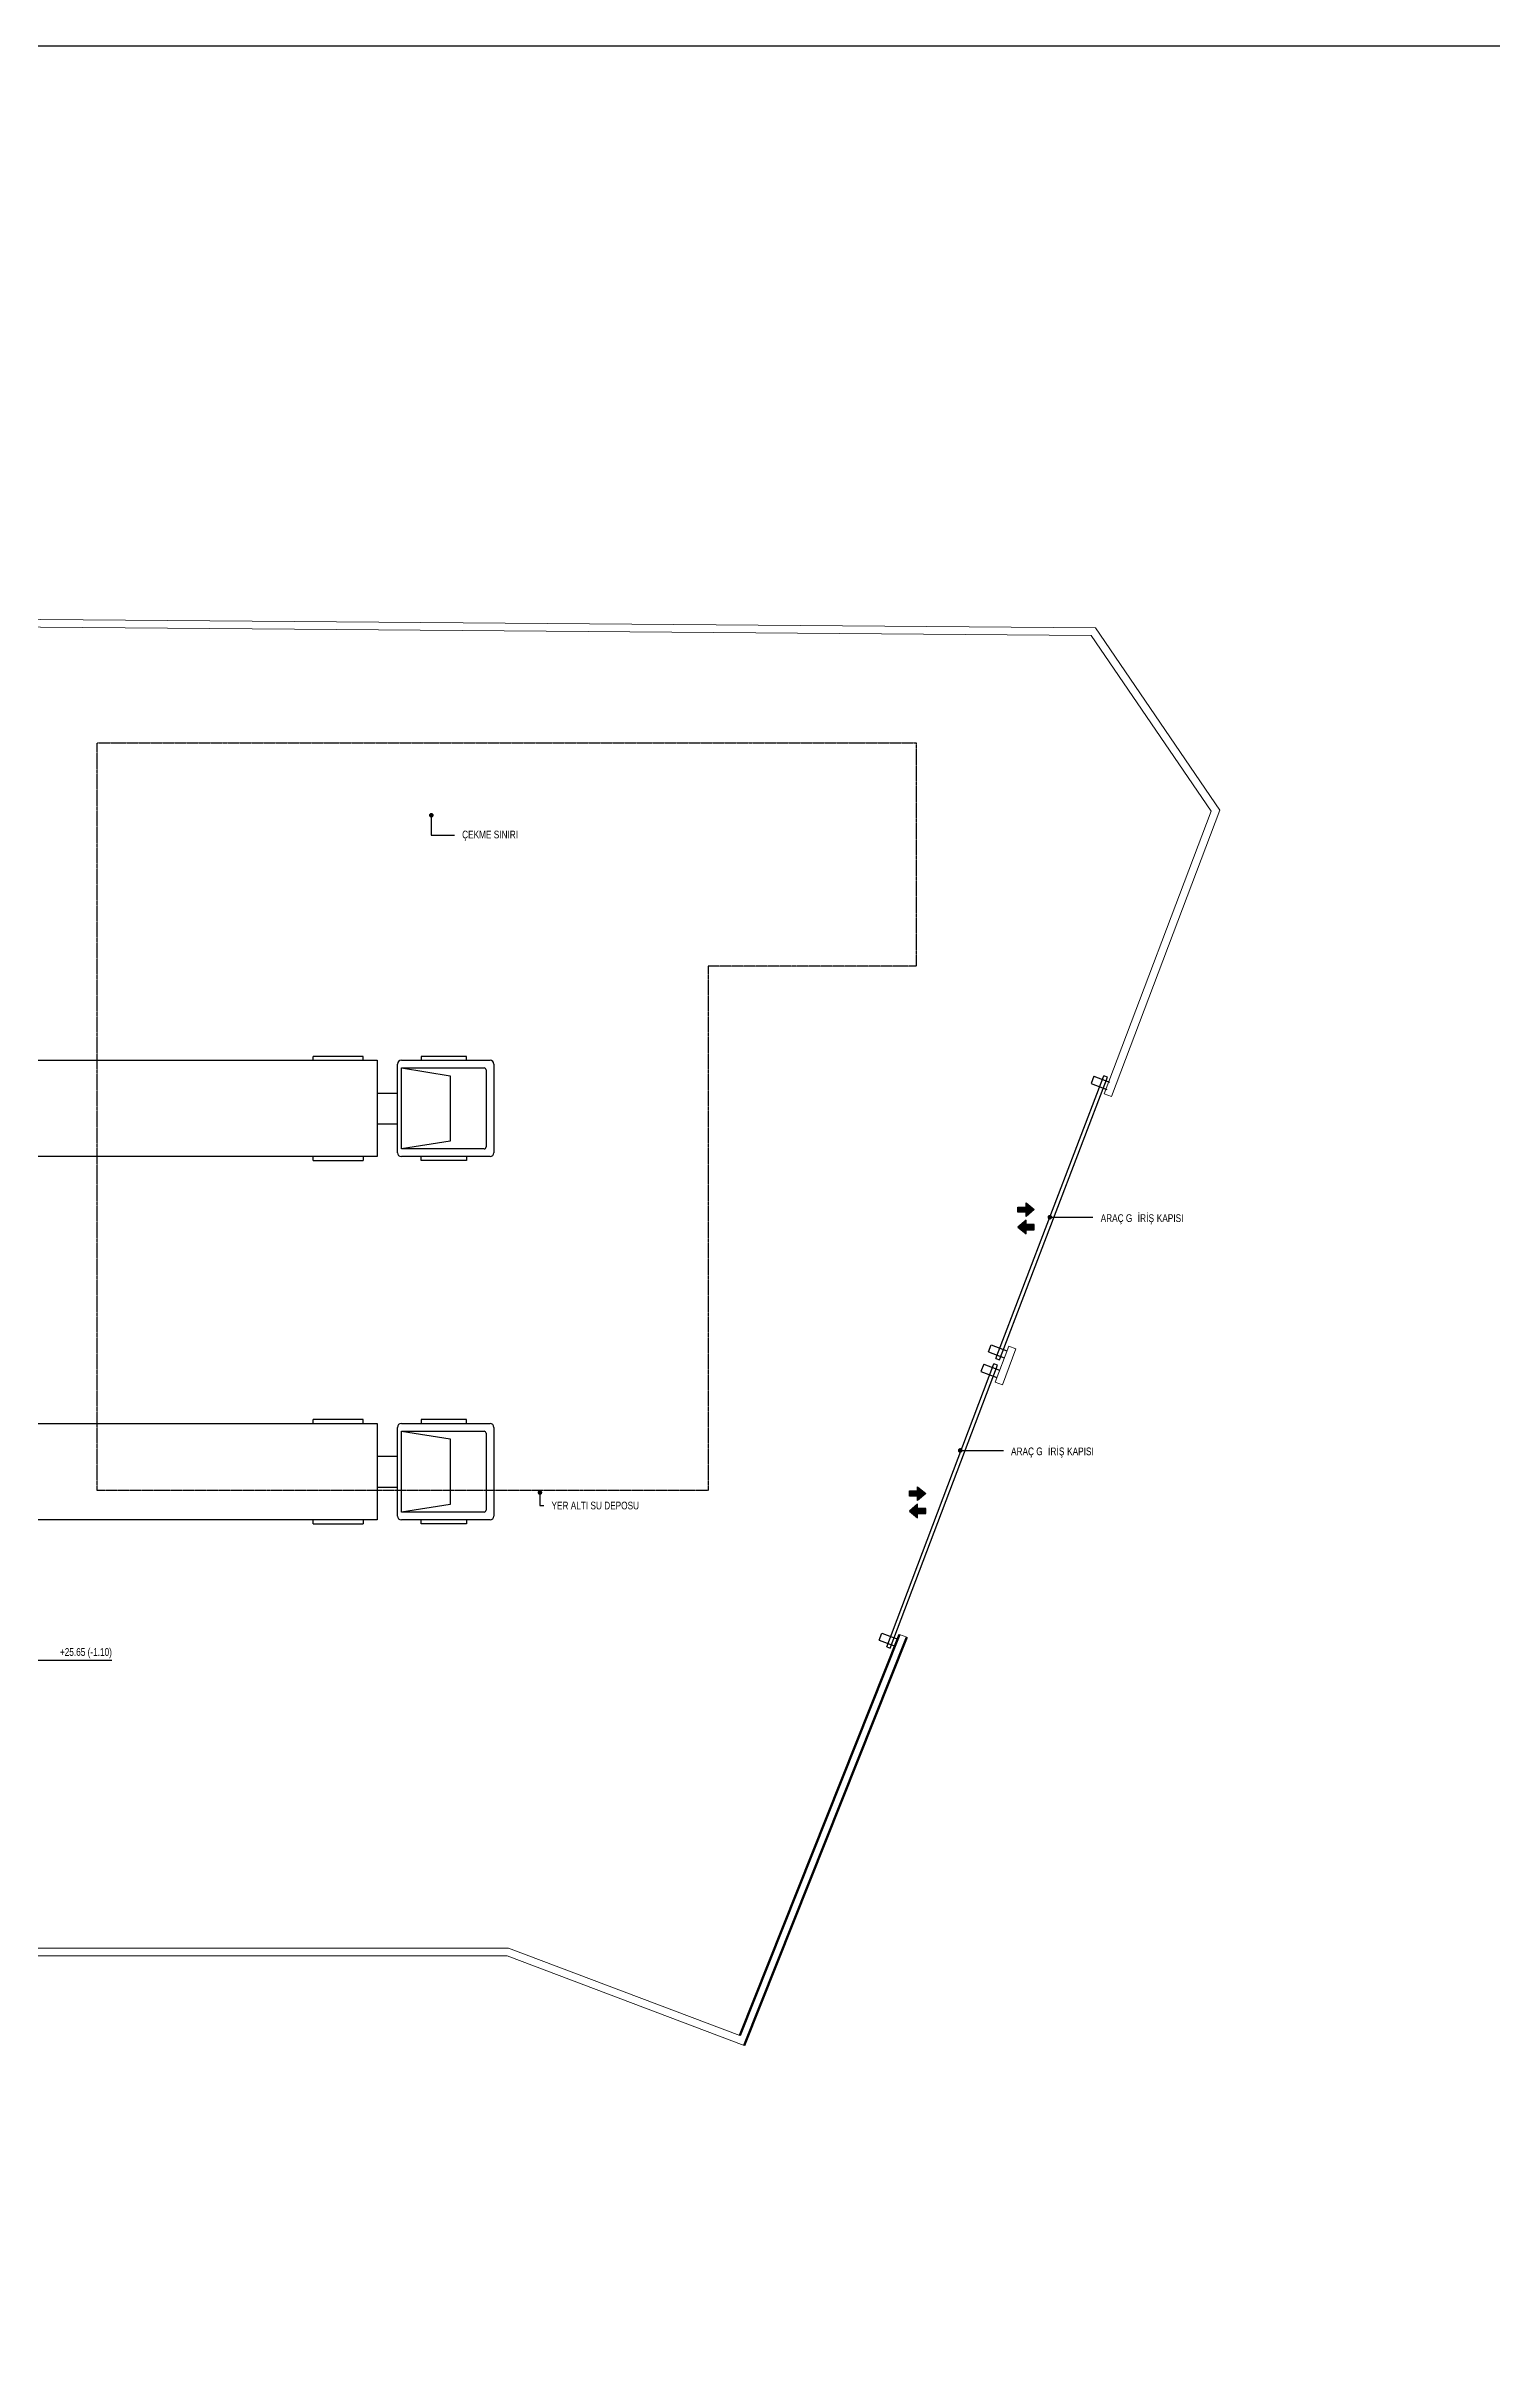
# Model space of a CAD drawing. Header units: centimetres. Extents: x 26200 to 113000, y -600 to 9300.
# Drawn here: x 71144 to 74894, y 3322 to 9300 of the extents above; entities that cross this region are included whole.
import ezdxf

# ---------------------------------------------------------------- set-up
doc = ezdxf.new("R2010")
doc.units = ezdxf.units.CM
doc.linetypes.add('HIDDEN2', pattern=[0.1875, 0.125, -0.0625])
for name, color, linetype in [('A-ANNO-DIMS', 8, 'Continuous'), ('A-ANNO-TEXT', 8, 'Continuous'), ('A-DOOR', 8, 'Continuous'), ('A-VHCL', 8, 'Continuous'), ('L-SITE-CURB', 8, 'Continuous'), ('ROTAS-PAFTA', 144, 'Continuous'), ('S-CONC', 5, 'Continuous')]:
    doc.layers.add(name, color=color, linetype=linetype)
doc.layers.add('GEB-BEZUG', color=8, linetype='Continuous', lineweight=50, true_color=0xffff00)
doc.styles.add('Fields_100', font='act_simplex.shx', dxfattribs={"width": 0.8, "height": 20})

msp = doc.modelspace()

# ---------------------------------------------------------------- hatches: boundary and pattern name
at = {"layer": 'A-ANNO-TEXT'}
h = msp.add_hatch(color=256, dxfattribs=at)
h.dxf.hatch_style = 1
h.paths.add_polyline_path([(73707.2, 6281), (73686, 6263.3), (73686, 6274.3), (73664.9, 6274.3), (73664.9, 6287.8), (73686, 6287.8), (73686, 6298.7)])
h = msp.add_hatch(color=256, dxfattribs=at)
h.dxf.hatch_style = 1
h.paths.add_polyline_path([(73664.9, 6235.6), (73686, 6217.9), (73686, 6228.9), (73707.2, 6228.9), (73707.2, 6242.4), (73686, 6242.4), (73686, 6253.3)])
h = msp.add_hatch(color=256, dxfattribs=at)
h.dxf.hatch_style = 1
h.paths.add_polyline_path([(73425.7, 5544.4), (73404.5, 5526.7), (73404.5, 5537.7), (73383.4, 5537.7), (73383.4, 5551.2), (73404.5, 5551.2), (73404.5, 5562.1)])
h = msp.add_hatch(color=256, dxfattribs=at)
h.dxf.hatch_style = 1
h.paths.add_polyline_path([(73383.4, 5499), (73404.5, 5481.3), (73404.5, 5492.3), (73425.7, 5492.3), (73425.7, 5505.8), (73404.5, 5505.8), (73404.5, 5516.7)])

# ---------------------------------------------------------------- linework, layer by layer
at = {"layer": 'A-ANNO-DIMS'}
msp.add_line((71073.9, 5112.2), (71314.9, 5112.2), dxfattribs=at)
at = {"layer": 'A-ANNO-DIMS', "color": 187, "const_width": 6}
for points in [[(72143.4, 7301.2, 1), (72143.4, 7307.2, 1)], [(73750.7, 6261.3, 1), (73744.7, 6261.3, 1)], [(73518.1, 5656.2, 1), (73512.1, 5656.2, 1)], [(72425.1, 5544, 1), (72425.1, 5550, 1)]]:
    msp.add_lwpolyline(points, format="xyb", close=True, dxfattribs=at)
at = {"layer": 'A-ANNO-DIMS', "color": 187, "linetype": 'Continuous'}
for points in [[(72143.4, 7298.2), (72143.4, 7292.2)], [(73753.7, 6261.3), (73759.7, 6261.3)], [(73521.1, 5656.2), (73527.1, 5656.2)], [(72425.1, 5541), (72425.1, 5535)]]:
    msp.add_lwpolyline(points, dxfattribs=at)
at = {"layer": 'A-ANNO-DIMS'}
for points in [[(72143.4, 7292.2), (72143.4, 7252.4)], [(72143.4, 7252.4), (72203.3, 7252.4)], [(73759.7, 6261.3), (73849.6, 6261.3)], [(73849.6, 6261.3), (73859.6, 6261.3)], [(73527.1, 5656.2), (73617.1, 5656.2)], [(73617.1, 5656.2), (73627.1, 5656.2)], [(72425.1, 5535), (72425.1, 5513.3)], [(72425.1, 5513.3), (72435.1, 5513.3)]]:
    msp.add_lwpolyline(points, dxfattribs=at)
at = {"layer": 'A-ANNO-DIMS', "color": 187, "linetype": 'Continuous'}
for centre, radius, start, end in [((72143.4, 7304.2), 3, 90, -90), ((72143.4, 7304.2), 3, -90, 90), ((72143.4, 7301.2), 0, 90, 90), ((73747.7, 6261.3), 3, 0, 180), ((73747.7, 6261.3), 3, 180, 0), ((73750.7, 6261.3), 0, 180, 180), ((73515.1, 5656.2), 3, 0, 180), ((73515.1, 5656.2), 3, 180, 0), ((73518.1, 5656.2), 0, 180, 180), ((72425.1, 5547), 3, 90, -90), ((72425.1, 5547), 3, -90, 90), ((72425.1, 5544), 0, 90, 90)]:
    msp.add_arc(centre, radius, start, end, dxfattribs=at)
at = {"layer": 'A-ANNO-TEXT'}
for points in [[(73707.2, 6281), (73686, 6263.3), (73686, 6274.3), (73664.9, 6274.3), (73664.9, 6287.8), (73686, 6287.8), (73686, 6298.7)], [(73664.9, 6235.6), (73686, 6217.9), (73686, 6228.9), (73707.2, 6228.9), (73707.2, 6242.4), (73686, 6242.4), (73686, 6253.3)], [(73425.7, 5544.4), (73404.5, 5526.7), (73404.5, 5537.7), (73383.4, 5537.7), (73383.4, 5551.2), (73404.5, 5551.2), (73404.5, 5562.1)], [(73383.4, 5499), (73404.5, 5481.3), (73404.5, 5492.3), (73425.7, 5492.3), (73425.7, 5505.8), (73404.5, 5505.8), (73404.5, 5516.7)]]:
    msp.add_lwpolyline(points, close=True, dxfattribs=at)
at = {"layer": 'A-DOOR'}
for p, q in [((73607.6, 5894.7), (73887.8, 6628)), ((73616.9, 5891.2), (73897.1, 6624.4)), ((73861.7, 6627.1), (73854.7, 6608.4)), ((73854.7, 6608.4), (73895.8, 6592.8)), ((73861.7, 6627.1), (73902.9, 6611.5)), ((73897.1, 6624.4), (73887.8, 6628)), ((73588.3, 5911.8), (73595.4, 5930.5)), ((73595.4, 5930.5), (73636.6, 5914.9)), ((73324.5, 5146.5), (73602.2, 5880.6)), ((73333.8, 5143), (73611.6, 5877.1)), ((73576.2, 5879.8), (73569.1, 5861.1)), ((73569.1, 5861.1), (73610.3, 5845.5)), ((73576.2, 5879.8), (73617.4, 5864.2)), ((73588.3, 5911.8), (73629.5, 5896.2)), ((73611.6, 5877.1), (73602.2, 5880.6)), ((73607.6, 5894.7), (73616.9, 5891.2)), ((73305.2, 5163.6), (73312.3, 5182.3)), ((73305.2, 5163.6), (73346.4, 5148)), ((73312.3, 5182.3), (73353.5, 5166.7)), ((73324.5, 5146.5), (73333.8, 5143))]:
    msp.add_line(p, q, dxfattribs=at)
at = {"layer": 'A-VHCL'}
for p, q in [((71966.4, 6678.6), (71836.8, 6678.6)), ((71966.4, 6668.6), (71966.4, 6678.6)), ((72055.6, 6428.6), (72055.6, 6658.6)), ((72065.6, 6668.6), (72295.6, 6668.6)), ((72065.6, 6648.6), (72280.6, 6648.6)), ((72065.6, 6438.6), (72065.6, 6648.6)), ((72065.6, 6648.6), (72191.9, 6628.6)), ((72285.6, 6643.6), (72285.6, 6443.6)), ((72305.6, 6658.6), (72305.6, 6428.6)), ((72005.6, 6583.6), (72055.6, 6583.6)), ((72191.9, 6628.6), (72191.9, 6458.6)), ((72005.6, 6503.6), (72055.6, 6503.6)), ((72191.9, 6458.6), (72065.6, 6438.6)), ((72280.6, 6438.6), (72065.6, 6438.6)), ((72295.6, 6418.6), (72065.6, 6418.6)), ((71966.4, 5736.1), (71836.8, 5736.1)), ((71966.4, 5726.1), (71966.4, 5736.1)), ((72055.6, 5486.1), (72055.6, 5716.1)), ((72065.6, 5726.1), (72295.6, 5726.1)), ((72065.6, 5706.1), (72280.6, 5706.1)), ((72065.6, 5496.1), (72065.6, 5706.1)), ((72065.6, 5706.1), (72191.9, 5686.1)), ((72191.9, 5686.1), (72191.9, 5516.1)), ((72285.6, 5701.1), (72285.6, 5501.1)), ((72305.6, 5716.1), (72305.6, 5486.1)), ((72005.6, 5641.1), (72055.6, 5641.1)), ((72005.6, 5561.1), (72055.6, 5561.1)), ((72191.9, 5516.1), (72065.6, 5496.1)), ((72280.6, 5496.1), (72065.6, 5496.1)), ((72295.6, 5476.1), (72065.6, 5476.1))]:
    msp.add_line(p, q, dxfattribs=at)
for points in [[(72002.9, 6418.6), (70752.9, 6418.6), (70752.9, 6668.6), (72002.9, 6668.6)], [(72002.9, 5476.1), (70752.9, 5476.1), (70752.9, 5726.1), (72002.9, 5726.1)]]:
    msp.add_lwpolyline(points, close=True, dxfattribs=at)
at = {"layer": 'A-VHCL', "elevation": 0}
for points in [[(71836.8, 6668.6), (71836.8, 6678.6)], [(72234.7, 6678.6), (72117.3, 6678.6), (72117.3, 6668.6)], [(72234.7, 6668.6), (72234.7, 6678.6)], [(71836.8, 6408.6), (71836.8, 6418.6)], [(71836.8, 6408.6), (71966.4, 6408.6)], [(71966.4, 6418.6), (71966.4, 6408.6)], [(72234.7, 6418.6), (72234.7, 6408.6), (72117.3, 6408.6), (72117.3, 6418.6)]]:
    msp.add_lwpolyline(points, dxfattribs=at)
at = {"layer": 'A-VHCL'}
for points in [[(71836.8, 5726.1), (71836.8, 5736.1)], [(72234.7, 5736.1), (72117.3, 5736.1), (72117.3, 5726.1)], [(72234.7, 5726.1), (72234.7, 5736.1)], [(71836.8, 5466.1), (71836.8, 5476.1)], [(71836.8, 5466.1), (71966.4, 5466.1)], [(71966.4, 5476.1), (71966.4, 5466.1)], [(72234.7, 5476.1), (72234.7, 5466.1), (72117.3, 5466.1), (72117.3, 5476.1)]]:
    msp.add_lwpolyline(points, dxfattribs=at)
for centre, radius, start, end in [((72065.6, 6658.6), 10, 90, 180), ((72280.6, 6643.6), 5, 0, 90), ((72295.6, 6658.6), 10, 0, 90), ((72065.6, 6428.6), 10, 180, 270), ((72280.6, 6443.6), 5, 270, 0), ((72295.6, 6428.6), 10, 270, 0), ((72065.6, 5716.1), 10, 90, 180), ((72280.6, 5701.1), 5, 0, 90), ((72295.6, 5716.1), 10, 0, 90), ((72280.6, 5501.1), 5, 270, 0), ((72065.6, 5486.1), 10, 180, 270), ((72295.6, 5486.1), 10, 270, 0)]:
    msp.add_arc(centre, radius, start, end, dxfattribs=at)
at = {"layer": 'GEB-BEZUG'}
for p, q in [((73358.1, 5178.7), (72943.3, 4138.1)), ((73376.8, 5171.7), (72954.6, 4112.4))]:
    msp.add_line(p, q, dxfattribs=at)
at = {"layer": 'L-SITE-CURB', "lineweight": 0}
for p, q in [((69322.3, 7807), (71788.5, 7786.9)), ((69322.4, 7827), (71788.7, 7806.9)), ((71788.5, 7786.9), (73855.3, 7770.3)), ((71788.7, 7806.9), (73865.9, 7790.2)), ((73865.9, 7790.2), (74188.8, 7317.8)), ((73855.3, 7770.3), (74166.4, 7315.2)), ((74166.4, 7315.2), (73888.9, 6581.7)), ((74188.8, 7317.8), (73907.6, 6574.6)), ((73888.9, 6581.7), (73907.6, 6574.6)), ((73605.8, 5833.4), (73641.1, 5927)), ((73659.9, 5919.9), (73624.5, 5826.4)), ((73641.1, 5927), (73659.9, 5919.9)), ((73624.5, 5826.4), (73605.8, 5833.4)), ((73358.1, 5178.7), (73376.8, 5171.7)), ((70904.5, 4364.9), (72343.9, 4364.9)), ((72343.9, 4364.9), (72943.3, 4138.1)), ((70884.5, 4344.9), (72340.2, 4344.9)), ((72340.2, 4344.9), (72954.6, 4112.4))]:
    msp.add_line(p, q, dxfattribs=at)
at = {"layer": 'ROTAS-PAFTA'}
msp.add_lwpolyline([(44000, -600), (75600, -600), (75600, 9300), (44000, 9300)], close=True, dxfattribs=at)
at = {"layer": 'S-CONC', "linetype": 'HIDDEN2', "ltscale": 2}
msp.add_lwpolyline([(72861.3, 5552.3), (71276.4, 5552.3), (71276.4, 7492.3), (73401.3, 7492.3), (73401.3, 6912.3), (72861.3, 6912.3), (72861.3, 5552.3)], dxfattribs=at)

# ---------------------------------------------------------------- texts
at = {"layer": 'A-ANNO-DIMS', "color": 50, "width": 0.8}
for s, p in [('ÇEKME SINIRI', (72223.3, 7244.3)), ('ARAÇ G', (73879.6, 6249)), ('İ', (73975.6, 6249)), ('R', (73981.8, 6249)), ('İŞ ', (73997.8, 6249)), ('KAPISI', (74025.2, 6249)), ('ARAÇ G', (73647.1, 5643.8)), ('İ', (73743.1, 5643.8)), ('R', (73749.3, 5643.8)), ('İŞ ', (73765.3, 5643.8)), ('KAPISI', (73792.6, 5643.8)), ('YER ALTI SU DEPOSU', (72455.1, 5503.3))]:
    msp.add_text(s, height=20, dxfattribs=at).set_placement(p)
at = {"layer": 'A-ANNO-TEXT', "insert": (71314.9, 5117.2), "char_height": 20, "attachment_point": 9, "style": 'Fields_100'}
msp.add_mtext_dynamic_manual_height_columns('+25.65 (-1.10)', width=436.665, gutter_width=100, heights=[0], dxfattribs=at)

doc.saveas('drawing.dxf')
